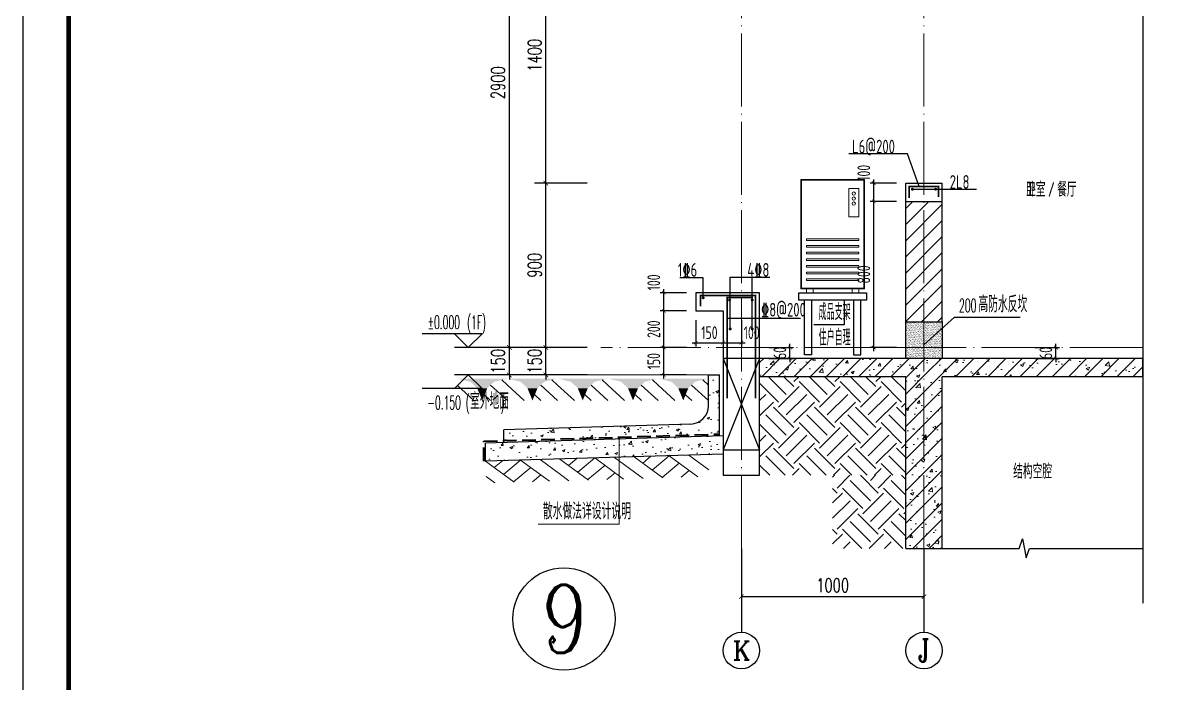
# Model space of a CAD drawing. Extents: x -668857 to 143095, y -247466 to 228182.
# Drawn here: x 81735 to 88043, y 150746 to 154360 of the extents above; entities that cross this region are included whole.
import ezdxf
from ezdxf.enums import TextEntityAlignment as Align

# ---------------------------------------------------------------- set-up
doc = ezdxf.new("R2010")
doc.units = 0
doc.header["$LTSCALE"] = 1000
doc.linetypes.add('DASH', pattern=[0.35, 0.25, -0.1])
doc.linetypes.add('DOTE', pattern=[2.42, 2, -0.2, 0.02, -0.2])
doc.layers.get('0').update_dxf_attribs({"linetype": 'CONTINUOUS'})
doc.layers.get('DEFPOINTS').update_dxf_attribs({"linetype": 'CONTINUOUS'})
for name, color, linetype in [('A-AXIS_TEXT', 7, 'CONTINUOUS'), ('AXIS', 3, 'CONTINUOUS'), ('COLUMN', 4, 'CONTINUOUS'), ('DIM', 2, 'CONTINUOUS'), ('DIM_ELEV', 3, 'CONTINUOUS'), ('DIM_IDEN', 67, 'CONTINUOUS'), ('DIM_SYMB', 3, 'CONTINUOUS'), ('PUB_DIM', 3, 'CONTINUOUS'), ('PUB_TEXT', 2, 'CONTINUOUS'), ('REIN', 6, 'CONTINUOUS'), ('S-大样-砼线', 7, 'CONTINUOUS'), ('S-引出线', 40, 'CONTINUOUS'), ('TEXT', 2, 'CONTINUOUS'), ('WALL', 5, 'CONTINUOUS'), ('yichutu', 7, 'CONTINUOUS'), ('空调外机', 8, 'CONTINUOUS'), ('立面-看线', 251, 'CONTINUOUS')]:
    doc.layers.add(name, color=color, linetype=linetype)
for name, color, linetype, lineweight in [('AXIS_TEXT', 7, 'CONTINUOUS', 20), ('DOTE', 19, 'DOTE', 9), ('PUB_HATCH', 8, 'CONTINUOUS', 9), ('图框', 9, 'CONTINUOUS', 18), ('填充', 251, 'CONTINUOUS', 5), ('平面-排水沟', 86, 'CONTINUOUS', 15), ('平面-空调室外机', 143, 'CONTINUOUS', 9), ('立面-中轮廓线', 30, 'CONTINUOUS', 35), ('粉刷', 251, 'CONTINUOUS', 9)]:
    doc.layers.add(name, color=color, linetype=linetype, lineweight=lineweight)
doc.styles.add('_TCH_AXIS', font='COMPLEX', dxfattribs={"bigfont": 'GBCBIG'})
doc.styles.add('_TCH_DIM', font='SIMPLEX.shx', dxfattribs={"width": 0.7, "bigfont": 'GBCBIG.shx'})
doc.styles.add('_TCH_DIM_T3', font='SIMPLEX', dxfattribs={"width": 0.705882, "bigfont": 'GBCBIG'})
doc.styles.add('COMPLEX', font='COMPLEX')
doc.styles.add('DIM_FONT_T3', font='SIMPLEX', dxfattribs={"width": 0.705882, "bigfont": 'GBCBIG'})
doc.styles.add('TSSD_DIMENSION', font='Tssdeng.shx', dxfattribs={"width": 0.7, "bigfont": 'tssdchn.shx'})
doc.styles.add('TSSD_REIN', font='tssdeng.shx', dxfattribs={"width": 0.7, "height": 300, "bigfont": 'tssdchn.shx'})
doc.styles.add('w', font='tssdeng.shx', dxfattribs={"width": 0.8, "bigfont": 'tssdchn.shx'})
doc.dimstyles.new('_TCH_ARCH&&25', dxfattribs={"dimtxt": 74.375, "dimasz": 25, "dimexe": 62.5, "dimexo": 75, "dimgap": 25, "dimtad": 1, "dimdec": 0, "dimzin": 0, "dimdsep": 46, "dimtxsty": '_TCH_DIM_T3', "dimblk": 'ARCHTICK', "dimcen": 0.09, "dimclrt": 7, "dimazin": 0, "dimtfac": 1, "dimtdec": 0, "dimtix": 1, "dimtmove": 2, "dimatfit": 3, "dimldrblk": 'ARCHTICK', "dimfxl": 0, "dimtolj": 1, "dimtzin": 0, "dimarcsym": 0})
doc.dimstyles.new('TSSD_20_20', dxfattribs={"dimtxt": 60, "dimasz": 20, "dimexe": 20, "dimexo": 50, "dimgap": 20, "dimtad": 1, "dimdec": 0, "dimzin": 0, "dimdsep": 46, "dimtxsty": 'TSSD_DIMENSION', "dimblk": 'ARCHTICK', "dimblk1": 'ARCHTICK', "dimblk2": 'ARCHTICK', "dimcen": 0, "dimdle": 20, "dimclrt": 7, "dimadec": 0, "dimazin": 0, "dimtfac": 1, "dimtdec": 0, "dimtix": 1, "dimtmove": 2, "dimatfit": 3, "dimfxl": 0, "dimtolj": 1, "dimtzin": 0, "dimarcsym": 0})
pattern_1 = [(50, (28072.99, 249033.25), (143.452037, -12.550427), [15, -165]), (355, (28072.99, 249033.25), (-27.750267, 150.438427), [12, -132]), (100.4514, (28084.94, 249032.2), (115.701876, 137.88791), [12.74804, -140.22842]), (46.1842, (28072.99, 249073.25), (213.44821, -33.1038), [22.5, -247.5]), (96.6356, (28090.77, 249070.5), (186.93254, 194.82357), [19.12206, -210.3426]), (351.1842, (28072.99, 249073.25), (186.93239, 194.82372), [18, -198]), (21, (28092.99, 249063.25), (119.38141, -80.52378), [15, -165]), (326, (28092.99, 249063.25), (48.663066, 145.03001), [12, -132]), (71.4514, (28102.93, 249056.54), (168.044526, 64.5061), [12.74804, -140.22842]), (37.5, (28072.986, 249033.25), (2.431971, 66.578771), [0, -130.4, 0, -134, 0, -132.5]), (7.5, (28072.986, 249033.25), (52.613907, 78.882342), [0, -76.4, 0, -127.4, 0, -50.5]), (327.5, (28028.386, 249033.25), (106.764487, -4.510974), [0, -50, 0, -156, 0, -207]), (317.5, (28008.39, 249033.25), (116.637234, 20.020996), [0, -65, 0, -103.6, 0, -147])]
pattern_2 = [(45, (-956095.346, 321026.26), (-44.194174, 44.194174), []), (50, (-956095.35, 321026.26), (179.315046, -15.688034), [18.75, -206.25]), (355, (-956095.35, 321026.26), (-34.687833, 188.048033), [15, -165]), (100.4514, (-956080.4, 321024.95), (144.627345, 172.359886), [15.935047, -175.285528]), (46.1842, (-956095.35, 321076.26), (266.81026, -41.379754), [28.125, -309.375]), (96.6356, (-956073.1, 321072.8), (233.665676, 243.52947), [23.90257, -262.92825]), (351.1842, (-956095.35, 321076.26), (233.665486, 243.52965), [22.5, -247.5]), (21, (-956070.35, 321063.76), (149.226763, -100.654723), [18.75, -206.25]), (326, (-956070.35, 321063.76), (60.828833, 181.28751), [15, -165]), (71.4514, (-956057.91, 321055.37), (210.055657, 80.632624), [15.935047, -175.285528]), (37.5, (-956095.346, 321026.26), (3.039964, 83.2234635), [0, -163, 0, -167.5, 0, -165.625]), (7.5, (-956095.35, 321026.26), (65.767384, 98.602928), [0, -95.5, 0, -159.25, 0, -63.125]), (327.5, (-956151.096, 321026.26), (133.455609, -5.638718), [0, -62.5, 0, -195, 0, -258.75]), (317.5, (-956176.1, 321026.26), (145.796542, 25.026246), [0, -81.25, 0, -129.5, 0, -183.75])]

# ---------------------------------------------------------------- blocks, each defined once
blk = doc.blocks.new('GFDDDDRG')
at = {"layer": '图框'}
blk.add_lwpolyline([(923310, -107437), (923310, -159999), (893610, -159999), (893610, -107437)], close=True, dxfattribs=at)
blk.add_lwpolyline([(923310, -107437), (923310, -159999), (893610, -159999), (893610, -107437)], close=True, dxfattribs=at)
at = {"layer": '图框', "const_width": 50}
blk.add_lwpolyline([(894110, -159499), (922810, -159499), (922810, -108687), (894110, -108687)], close=True, dxfattribs=at)
blk = doc.blocks.new('yct-1051-594-26275-14850-25-1002.0')
at = {"layer": 'yichutu', "color": 7}
blk.add_lwpolyline([(0, 0), (0, 14850), (26275, 14850), (26275, 0)], close=True, dxfattribs=at)
blk = doc.blocks.new('$LINEPAT$素土夯实')
at = {"color": 0}
for p, q in [((0, -210), (210, 0)), ((120, -300), (420, 0)), ((420, 0), (608, -188)), ((495, -300), (795, 0)), ((615, 0), (705, -90)), ((315, -105), (502, -293)), ((210, -210), (300, -300)), ((705, -300), (795, -210))]:
    blk.add_line(p, q, dxfattribs=at)
blk = doc.blocks.new('$LinePat$自然土壤')
at = {"color": 0}
for p, q in [((0, -90), (71, -19)), ((0, -300), (211, -89)), ((420, -300), (630, -90)), ((210, -300), (286, -224))]:
    blk.add_line(p, q, dxfattribs=at)
for points in [[(0, 0), (630, 0), (168, -45), (462, -45)], [(168, -45), (462, -45), (252, -132), (378, -132)], [(252, -132), (378, -132), (315, -300)]]:
    blk.add_solid(points, dxfattribs=at)
blk = doc.blocks.new('sanshui')
at = {"layer": '粉刷'}
h = blk.add_hatch(dxfattribs=at)
h.set_pattern_fill('混凝土', color=256, scale=20)
h.set_pattern_definition(pattern_1)
edge = h.paths.add_edge_path()
edge.add_line((346317.8, 427329.6), (346257.8, 427329.6))
edge.add_line((346257.8, 427329.6), (346257.8, 427160.3))
edge.add_arc((346157.8, 427160.3), 100, 271.71836, 360, ccw=False)
edge.add_line((346160.8, 427060.3), (345137.8, 427029.6))
edge.add_line((345137.8, 427029.6), (345137.8, 426969.6))
edge.add_line((345137.8, 426969.6), (346317.8, 427005))
edge.add_line((346317.8, 427005), (346317.8, 427329.6))
h = blk.add_hatch(dxfattribs=at)
h.set_pattern_fill('混凝土', color=256, scale=20)
h.set_pattern_definition(pattern_1)
h.paths.add_polyline_path([(346337.8, 426895.6), (346337.8, 426995.6), (345037.8, 426956.6), (345037.8, 426856.6)])
at = {"layer": 'COLUMN'}
for p, q in [((346257.8, 427329.6), (346317.8, 427329.6)), ((346257.8, 427160.3), (346257.8, 427329.6)), ((346317.8, 426995), (346317.8, 427329.6)), ((346160.8, 427060.3), (345137.8, 427029.6)), ((346338.1, 426995.6), (345037.8, 426956.6)), ((345137.8, 426959.6), (345137.8, 427029.6)), ((345037.8, 426856.6), (345037.8, 426956.6)), ((346338.1, 426895.6), (345037.8, 426856.6))]:
    blk.add_line(p, q, dxfattribs=at)
blk.add_arc((346157.8, 427160.3), 100, 271.71836, 0, dxfattribs=at)
at = {"layer": '立面-中轮廓线', "linetype": 'DASH', "ltscale": 0.3}
blk.add_lwpolyline([(345027.8, 426856.6), (345027.8, 426966.3), (346317.8, 427005)], dxfattribs=at)
at = {"layer": '粉刷'}
blk.add_line((344881.5, 427329.6), (346257.8, 427329.6), dxfattribs=at)
at = {"layer": '粉刷', "yscale": 0.4, "zscale": 0.4}
for name, p, xscale, rotation in [('$LinePat$自然土壤', (345156.8, 427309.6), -0.4369306507241237, 359.9999999999903), ('$LinePat$自然土壤', (345432, 427309.6), -0.4369306507241237, 359.9999999999903), ('$LinePat$自然土壤', (345707.3, 427309.6), -0.4369306507241237, 359.9999999999903), ('$LinePat$自然土壤', (345982.6, 427309.6), -0.4369306507241237, 359.9999999999903), ('$LinePat$自然土壤', (346257.8, 427309.6), -0.4369306507241237, 359.9999999999903), ('$LINEPAT$素土夯实', (345444.5, 426868.8), -0.5117605352322558, 1.718358001643932), ('$LINEPAT$素土夯实', (345851.2, 426881), -0.5117605352322558, 1.718358001643932), ('$LINEPAT$素土夯实', (346257.8, 426893.2), -0.5117605352322558, 1.718358001643932)]:
    blk.add_blockref(name, p, dxfattribs=dict(at, xscale=xscale, rotation=rotation))
blk = doc.blocks.new('kongtiao')
for p, q in [((-338.7, 49), (-338.7, -550.8)), ((11, 49), (-338.7, 49)), ((-334.1, 44.4), (-334.1, -546.2)), ((6.4, 44.4), (-334.1, 44.4)), ((6.4, -546.2), (6.4, 44.4)), ((11, -550.8), (11, 49)), ((-76.2, -0.5), (-76.2, -156.5)), ((-21.1, -0.5), (-76.2, -0.5)), ((-21.1, -156.5), (-21.1, -0.5)), ((-76.2, -156.5), (-21.1, -156.5)), ((-338.7, -550.8), (11, -550.8)), ((-334.1, -546.2), (6.4, -546.2)), ((-306.6, -550.8), (-306.6, -571.2)), ((-269.8, -571.2), (-269.8, -550.8)), ((-57.9, -571.2), (-57.9, -550.8)), ((-21.1, -550.8), (-21.1, -571.2)), ((-306.6, -571.2), (-269.8, -571.2)), ((-21.1, -571.2), (-57.9, -571.2))]:
    blk.add_line(p, q)
for points in [[(-306.6, -275.4), (-21.1, -275.4), (-21.1, -284.6), (-306.6, -284.6)], [(-306.6, -312.1), (-21.1, -312.1), (-21.1, -321.3), (-306.6, -321.3)], [(-306.6, -348.8), (-21.1, -348.8), (-21.1, -358), (-306.6, -358)], [(-306.6, -385.6), (-21.1, -385.6), (-21.1, -394.7), (-306.6, -394.7)], [(-306.6, -422.3), (-21.1, -422.3), (-21.1, -431.5), (-306.6, -431.5)], [(-306.6, -459), (-21.1, -459), (-21.1, -468.2), (-306.6, -468.2)], [(-306.6, -495.7), (-21.1, -495.7), (-21.1, -504.9), (-306.6, -504.9)]]:
    blk.add_lwpolyline(points, close=True)
for centre in [(-48.7, -28), (-48.7, -55.6), (-48.7, -83.1)]:
    blk.add_circle(centre, 9.18)
blk = doc.blocks.new('_ArchTick')
at = {"color": 0, "linetype": 'ByBlock', "const_width": 0.15}
blk.add_lwpolyline([(-0.5, -0.5), (0.5, 0.5)], dxfattribs=at)
blk = doc.blocks.new('*D2264')
at = {"layer": 'DEFPOINTS', "color": 0}
for p in [(85768.6, 152583.2), (85768.6, 152523.2), (85934.5, 152583.2)]:
    blk.add_point(p, dxfattribs=at)
at = {"layer": 'DIM', "color": 0, "lineweight": -2}
for p, q in [((85934.5, 152583.2), (85934.5, 152603.2)), ((85818.6, 152583.2), (85954.5, 152583.2)), ((85818.6, 152523.2), (85954.5, 152523.2)), ((85934.5, 152523.2), (85934.5, 152583.2)), ((85934.5, 152523.2), (85934.5, 152503.2))]:
    blk.add_line(p, q, dxfattribs=at)
at = {"layer": 'DIM', "color": 0, "lineweight": -2, "xscale": 20, "yscale": 20, "zscale": 20}
for p, rotation in [((85934.5, 152583.2), 270), ((85934.5, 152523.2), 90)]:
    blk.add_blockref('_ArchTick', p, dxfattribs=dict(at, rotation=rotation))
at = {"layer": 'DIM', "color": 7, "insert": (85879.5, 152553.2), "char_height": 70, "attachment_point": 5, "rotation": 90, "style": 'TSSD_DIMENSION'}
blk.add_mtext('\\A1;60', dxfattribs=at)
blk = doc.blocks.new('*D2461')
at = {"layer": 'DEFPOINTS', "color": 0}
for p in [(87224.9, 152583.2), (87224.9, 152523.2), (87390.8, 152583.2)]:
    blk.add_point(p, dxfattribs=at)
at = {"layer": 'DIM', "color": 0, "lineweight": -2}
for p, q in [((87390.8, 152583.2), (87390.8, 152603.2)), ((87274.9, 152583.2), (87410.8, 152583.2)), ((87274.9, 152523.2), (87410.8, 152523.2)), ((87390.8, 152523.2), (87390.8, 152583.2)), ((87390.8, 152523.2), (87390.8, 152503.2))]:
    blk.add_line(p, q, dxfattribs=at)
at = {"layer": 'DIM', "color": 0, "lineweight": -2, "xscale": 20, "yscale": 20, "zscale": 20}
for p, rotation in [((87390.8, 152583.2), 270), ((87390.8, 152523.2), 90)]:
    blk.add_blockref('_ArchTick', p, dxfattribs=dict(at, rotation=rotation))
at = {"layer": 'DIM', "color": 7, "insert": (87335.8, 152553.2), "char_height": 70, "attachment_point": 5, "rotation": 90, "style": 'TSSD_DIMENSION'}
blk.add_mtext('\\A1;60', dxfattribs=at)
blk = doc.blocks.new('*D2463')
at = {"layer": 'DEFPOINTS', "color": 0}
for p in [(85418.6, 152783.2), (85568.6, 152783.2), (85568.6, 152609.5)]:
    blk.add_point(p, dxfattribs=at)
at = {"layer": 'DIM', "color": 0, "lineweight": -2}
for p, q in [((85418.6, 152733.2), (85418.6, 152589.5)), ((85568.6, 152733.2), (85568.6, 152589.5)), ((85398.6, 152609.5), (85588.6, 152609.5))]:
    blk.add_line(p, q, dxfattribs=at)
at = {"layer": 'DIM', "color": 0, "lineweight": -2, "xscale": 20, "yscale": 20, "zscale": 20, "rotation": 180}
blk.add_blockref('_ArchTick', (85418.6, 152609.5), dxfattribs=at)
at = {"layer": 'DIM', "color": 0, "lineweight": -2, "xscale": 20, "yscale": 20, "zscale": 20}
blk.add_blockref('_ArchTick', (85568.6, 152609.5), dxfattribs=at)
at = {"layer": 'DIM', "color": 7, "insert": (85493.6, 152664.5), "char_height": 70, "attachment_point": 5, "style": 'TSSD_DIMENSION'}
blk.add_mtext('\\A1;150', dxfattribs=at)
blk = doc.blocks.new('*D2464')
at = {"layer": 'DEFPOINTS', "color": 0}
for p in [(85568.6, 152783.2), (85668.6, 152783.2), (85668.6, 152609.5)]:
    blk.add_point(p, dxfattribs=at)
at = {"layer": 'DIM', "color": 0, "lineweight": -2}
for p, q in [((85568.6, 152733.2), (85568.6, 152589.5)), ((85668.6, 152733.2), (85668.6, 152589.5)), ((85548.6, 152609.5), (85688.6, 152609.5))]:
    blk.add_line(p, q, dxfattribs=at)
at = {"layer": 'DIM', "color": 0, "lineweight": -2, "xscale": 20, "yscale": 20, "zscale": 20, "rotation": 180}
blk.add_blockref('_ArchTick', (85568.6, 152609.5), dxfattribs=at)
at = {"layer": 'DIM', "color": 0, "lineweight": -2, "xscale": 20, "yscale": 20, "zscale": 20}
blk.add_blockref('_ArchTick', (85668.6, 152609.5), dxfattribs=at)
at = {"layer": 'DIM', "color": 7, "insert": (85725, 152664.5), "char_height": 70, "attachment_point": 5, "style": 'TSSD_DIMENSION'}
blk.add_mtext('\\A1;100', dxfattribs=at)
blk = doc.blocks.new('*D2465')
at = {"layer": 'DEFPOINTS', "color": 0}
for p in [(85244, 152883.2), (85418.6, 152883.2), (85418.6, 152783.2)]:
    blk.add_point(p, dxfattribs=at)
at = {"layer": 'DIM', "color": 0, "lineweight": -2}
for p, q in [((85244, 152763.2), (85244, 152903.2)), ((85368.6, 152883.2), (85224, 152883.2)), ((85368.6, 152783.2), (85224, 152783.2))]:
    blk.add_line(p, q, dxfattribs=at)
at = {"layer": 'DIM', "color": 0, "lineweight": -2, "xscale": 20, "yscale": 20, "zscale": 20}
for p, rotation in [((85244, 152883.2), 90), ((85244, 152783.2), 270)]:
    blk.add_blockref('_ArchTick', p, dxfattribs=dict(at, rotation=rotation))
at = {"layer": 'DIM', "color": 7, "insert": (85189, 152939.7), "char_height": 70, "attachment_point": 5, "rotation": 90, "style": 'TSSD_DIMENSION'}
blk.add_mtext('\\A1;100', dxfattribs=at)
blk = doc.blocks.new('*D2466')
at = {"layer": 'DEFPOINTS', "color": 0}
for p in [(85244, 152783.2), (85418.6, 152783.2), (85418.6, 152583.2)]:
    blk.add_point(p, dxfattribs=at)
at = {"layer": 'DIM', "color": 0, "lineweight": -2}
for p, q in [((85368.6, 152783.2), (85224, 152783.2)), ((85244, 152563.2), (85244, 152803.2)), ((85368.6, 152583.2), (85224, 152583.2))]:
    blk.add_line(p, q, dxfattribs=at)
at = {"layer": 'DIM', "color": 0, "lineweight": -2, "xscale": 20, "yscale": 20, "zscale": 20}
for p, rotation in [((85244, 152783.2), 90), ((85244, 152583.2), 270)]:
    blk.add_blockref('_ArchTick', p, dxfattribs=dict(at, rotation=rotation))
at = {"layer": 'DIM', "color": 7, "insert": (85189, 152683.2), "char_height": 70, "attachment_point": 5, "rotation": 90, "style": 'TSSD_DIMENSION'}
blk.add_mtext('\\A1;200', dxfattribs=at)
blk = doc.blocks.new('*D2467')
at = {"layer": 'DEFPOINTS', "color": 0}
for p in [(85244, 152583.2), (85418.6, 152583.2), (85418.6, 152433.2)]:
    blk.add_point(p, dxfattribs=at)
at = {"layer": 'DIM', "color": 0, "lineweight": -2}
for p, q in [((85244, 152413.2), (85244, 152603.2)), ((85368.6, 152583.2), (85224, 152583.2)), ((85368.6, 152433.2), (85224, 152433.2))]:
    blk.add_line(p, q, dxfattribs=at)
at = {"layer": 'DIM', "color": 0, "lineweight": -2, "xscale": 20, "yscale": 20, "zscale": 20}
for p, rotation in [((85244, 152583.2), 90), ((85244, 152433.2), 270)]:
    blk.add_blockref('_ArchTick', p, dxfattribs=dict(at, rotation=rotation))
at = {"layer": 'DIM', "color": 7, "insert": (85189, 152508.2), "char_height": 70, "attachment_point": 5, "rotation": 90, "style": 'TSSD_DIMENSION'}
blk.add_mtext('\\A1;150', dxfattribs=at)
blk = doc.blocks.new('*D2478')
at = {"layer": 'AXIS', "color": 0, "lineweight": -2}
for p, q in [((85668.5, 151408.2), (85668.5, 151156.7)), ((86668.5, 151408.2), (86668.5, 151156.7)), ((85668.5, 151219.2), (86668.5, 151219.2))]:
    blk.add_line(p, q, dxfattribs=at)
at = {"layer": 'DEFPOINTS', "color": 0}
for p in [(85668.5, 151483.2), (86668.5, 151483.2), (86668.5, 151219.2)]:
    blk.add_point(p, dxfattribs=at)
at = {"layer": 'AXIS', "color": 0, "lineweight": -2, "xscale": 25, "yscale": 25, "zscale": 25, "rotation": 180}
blk.add_blockref('_ArchTick', (85668.5, 151219.2), dxfattribs=at)
at = {"layer": 'AXIS', "color": 0, "lineweight": -2, "xscale": 25, "yscale": 25, "zscale": 25}
blk.add_blockref('_ArchTick', (86668.5, 151219.2), dxfattribs=at)
at = {"layer": 'AXIS', "color": 7, "insert": (86168.5, 151281.4), "char_height": 74.38, "attachment_point": 5, "style": '_TCH_DIM_T3'}
blk.add_mtext('\\A1;1000', dxfattribs=at)
blk = doc.blocks.new('*D2491')
at = {"layer": 'DEFPOINTS', "color": 0}
for p in [(84598.4, 152583.2), (84898.4, 152583.2), (84898.4, 152432.8)]:
    blk.add_point(p, dxfattribs=at)
at = {"layer": 'PUB_DIM', "color": 0, "lineweight": -2}
for p, q in [((84598.4, 152583.2), (84598.4, 152608.2)), ((84823.4, 152583.2), (84535.9, 152583.2)), ((84598.4, 152432.8), (84598.4, 152583.2)), ((84823.4, 152432.8), (84535.9, 152432.8)), ((84598.4, 152432.8), (84598.4, 152407.8))]:
    blk.add_line(p, q, dxfattribs=at)
at = {"layer": 'PUB_DIM', "color": 0, "lineweight": -2, "xscale": 25, "yscale": 25, "zscale": 25}
for p, rotation in [((84598.4, 152583.2), 270), ((84598.4, 152432.8), 90)]:
    blk.add_blockref('_ArchTick', p, dxfattribs=dict(at, rotation=rotation))
at = {"layer": 'PUB_DIM', "color": 7, "insert": (84536.2, 152508), "char_height": 74.38, "attachment_point": 5, "rotation": 90, "style": '_TCH_DIM_T3'}
blk.add_mtext('\\A1;150', dxfattribs=at)
blk = doc.blocks.new('*D2492')
at = {"layer": 'DEFPOINTS', "color": 0}
for p in [(84598.4, 153483.2), (84898.4, 153483.2), (84898.4, 152583.2)]:
    blk.add_point(p, dxfattribs=at)
at = {"layer": 'PUB_DIM', "color": 0, "lineweight": -2}
for p, q in [((84823.4, 153483.2), (84535.9, 153483.2)), ((84598.4, 152583.2), (84598.4, 153483.2)), ((84823.4, 152583.2), (84535.9, 152583.2))]:
    blk.add_line(p, q, dxfattribs=at)
at = {"layer": 'PUB_DIM', "color": 0, "lineweight": -2, "xscale": 25, "yscale": 25, "zscale": 25}
for p, rotation in [((84598.4, 153483.2), 90), ((84598.4, 152583.2), 270)]:
    blk.add_blockref('_ArchTick', p, dxfattribs=dict(at, rotation=rotation))
at = {"layer": 'PUB_DIM', "color": 7, "insert": (84536.2, 153033.2), "char_height": 74.38, "attachment_point": 5, "rotation": 90, "style": '_TCH_DIM_T3'}
blk.add_mtext('\\A1;900', dxfattribs=at)
blk = doc.blocks.new('*D2493')
at = {"layer": 'DEFPOINTS', "color": 0}
for p in [(84598.4, 154883.2), (84898.4, 154883.2), (84898.4, 153483.2)]:
    blk.add_point(p, dxfattribs=at)
at = {"layer": 'PUB_DIM', "color": 0, "lineweight": -2}
for p, q in [((84823.4, 154883.2), (84535.9, 154883.2)), ((84598.4, 153483.2), (84598.4, 154883.2)), ((84823.4, 153483.2), (84535.9, 153483.2))]:
    blk.add_line(p, q, dxfattribs=at)
at = {"layer": 'PUB_DIM', "color": 0, "lineweight": -2, "xscale": 25, "yscale": 25, "zscale": 25}
for p, rotation in [((84598.4, 154883.2), 90), ((84598.4, 153483.2), 270)]:
    blk.add_blockref('_ArchTick', p, dxfattribs=dict(at, rotation=rotation))
at = {"layer": 'PUB_DIM', "color": 7, "insert": (84536.2, 154183.2), "char_height": 74.38, "attachment_point": 5, "rotation": 90, "style": '_TCH_DIM_T3'}
blk.add_mtext('\\A1;1400', dxfattribs=at)
blk = doc.blocks.new('*D2508')
at = {"layer": 'DEFPOINTS', "color": 0}
for p in [(84398.4, 152583.2), (84898.4, 152583.2), (84898.4, 152432.8)]:
    blk.add_point(p, dxfattribs=at)
at = {"layer": 'PUB_DIM', "color": 0, "lineweight": -2}
for p, q in [((84398.4, 152583.2), (84398.4, 152608.2)), ((84823.4, 152583.2), (84335.9, 152583.2)), ((84398.4, 152432.8), (84398.4, 152583.2)), ((84823.4, 152432.8), (84335.9, 152432.8)), ((84398.4, 152432.8), (84398.4, 152407.8))]:
    blk.add_line(p, q, dxfattribs=at)
at = {"layer": 'PUB_DIM', "color": 0, "lineweight": -2, "xscale": 25, "yscale": 25, "zscale": 25}
for p, rotation in [((84398.4, 152583.2), 270), ((84398.4, 152432.8), 90)]:
    blk.add_blockref('_ArchTick', p, dxfattribs=dict(at, rotation=rotation))
at = {"layer": 'PUB_DIM', "color": 7, "insert": (84336.2, 152508), "char_height": 74.38, "attachment_point": 5, "rotation": 90, "style": '_TCH_DIM_T3'}
blk.add_mtext('\\A1;150', dxfattribs=at)
blk = doc.blocks.new('*D2509')
at = {"layer": 'DEFPOINTS', "color": 0}
for p in [(84398.4, 155483.2), (84898.4, 155483.2), (84898.4, 152583.2)]:
    blk.add_point(p, dxfattribs=at)
at = {"layer": 'PUB_DIM', "color": 0, "lineweight": -2}
for p, q in [((84823.4, 155483.2), (84335.9, 155483.2)), ((84398.4, 152583.2), (84398.4, 155483.2)), ((84823.4, 152583.2), (84335.9, 152583.2))]:
    blk.add_line(p, q, dxfattribs=at)
at = {"layer": 'PUB_DIM', "color": 0, "lineweight": -2, "xscale": 25, "yscale": 25, "zscale": 25}
for p, rotation in [((84398.4, 155483.2), 90), ((84398.4, 152583.2), 270)]:
    blk.add_blockref('_ArchTick', p, dxfattribs=dict(at, rotation=rotation))
at = {"layer": 'PUB_DIM', "color": 7, "insert": (84336.2, 154033.2), "char_height": 74.38, "attachment_point": 5, "rotation": 90, "style": '_TCH_DIM_T3'}
blk.add_mtext('\\A1;2900', dxfattribs=at)
blk = doc.blocks.new('_AXISO')
blk.add_circle((0, 0), 0.5)
at = {"layer": 'A-AXIS_TEXT', "style": 'COMPLEX', "width": 1.041667}
blk.add_attdef('A', text='', height=0.56, dxfattribs=at).set_placement((-0.25, -0.28), (0.25, -0.28), align=Align.FIT)
blk = doc.blocks.new('20210809.02282059')
at = {"layer": 'REIN', "const_width": 9}
blk.add_lwpolyline([(87484.2, 66580.9), (87484.2, 66644.7), (87644.1, 66644.7), (87644.1, 66586.8)], dxfattribs=at)
at = {"layer": 'REIN', "const_width": 8}
for points in [[(87497.7, 66629.7, 1), (87505.7, 66629.7, 1)], [(87625.1, 66629.7, 1), (87633.1, 66629.7, 1)]]:
    blk.add_lwpolyline(points, format="xyb", close=True, dxfattribs=at)
at = {"layer": 'S-引出线'}
for p, q in [((87474.6, 66823.8), (87154.5, 66823.8)), ((87538.8, 66644.7), (87474.6, 66823.8)), ((87501.7, 66629.7), (87853.3, 66629.7))]:
    blk.add_line(p, q, dxfattribs=at)
at = {"layer": 'TEXT', "style": 'w', "width": 0.7}
for s, p in [('L6@200', (87171.5, 66825.9)), ('2L8', (87706.2, 66632.1))]:
    blk.add_text(s, height=75, rotation=0, dxfattribs=at).set_placement(p)
blk = doc.blocks.new('20210809.03324977')
at = {"layer": 'REIN', "const_width": 9}
for points in [[(87270.7, 67392.1), (87270.7, 67450.3), (87571.9, 67450.3), (87571.9, 66887.1)], [(87558.2, 67440), (87416.6, 67440), (87416.6, 66887.1)]]:
    blk.add_lwpolyline(points, dxfattribs=at)
at = {"layer": 'REIN', "const_width": 8}
for points in [[(87281.2, 67438, 1), (87289.2, 67438, 1)], [(87425.9, 67426.1, 1), (87433.9, 67426.1, 1)], [(87549.7, 67426.1, 1), (87557.7, 67426.1, 1)], [(87429.2, 67267.8, 1), (87437.2, 67267.8, 1)], [(87549.7, 67267.8, 1), (87557.7, 67267.8, 1)]]:
    blk.add_lwpolyline(points, format="xyb", close=True, dxfattribs=at)
at = {"layer": 'S-大样-砼线'}
for p, q in [((87394.3, 67105.9), (87594.3, 66605.9)), ((87594.3, 67105.9), (87394.3, 66605.9))]:
    blk.add_line(p, q, dxfattribs=at)
blk.add_lwpolyline([(87594.3, 67105.9), (87394.3, 67105.9), (87394.3, 66605.9), (87594.3, 66605.9)], close=True, dxfattribs=at)
at = {"layer": 'S-引出线'}
for p, q in [((87285.2, 67547.7), (87157.3, 67547.7)), ((87285.2, 67438), (87285.2, 67547.7)), ((87433.2, 67267.8), (87433.2, 67550.6)), ((87433.2, 67550.6), (87651, 67550.6)), ((87553.7, 67267.8), (87553.7, 67550.6)), ((87416.6, 67326.2), (87817.3, 67326.2))]:
    blk.add_line(p, q, dxfattribs=at)
at = {"layer": 'TEXT', "style": 'TSSD_REIN', "width": 0.7}
for s, p in [('1%%1326', (87146.4, 67553.4)), ('4%%1328', (87527.1, 67553.4)), ('%%1328@200', (87602.1, 67335.3))]:
    blk.add_text(s, height=75, rotation=0, dxfattribs=at).set_placement(p)
blk = doc.blocks.new('*D3127')
at = {"layer": 'DEFPOINTS', "color": 0}
for p in [(86394, 153483.2), (86568.6, 153483.2), (86568.6, 153383.2)]:
    blk.add_point(p, dxfattribs=at)
at = {"layer": 'DIM', "color": 0, "lineweight": -2}
for p, q in [((86518.6, 153483.2), (86374, 153483.2)), ((86394, 153363.2), (86394, 153503.2)), ((86518.6, 153383.2), (86374, 153383.2))]:
    blk.add_line(p, q, dxfattribs=at)
at = {"layer": 'DIM', "color": 0, "lineweight": -2, "xscale": 20, "yscale": 20, "zscale": 20}
for p, rotation in [((86394, 153483.2), 90), ((86394, 153383.2), 270)]:
    blk.add_blockref('_ArchTick', p, dxfattribs=dict(at, rotation=rotation))
at = {"layer": 'DIM', "color": 7, "insert": (86339, 153539.7), "char_height": 70, "attachment_point": 5, "rotation": 90, "style": 'TSSD_DIMENSION'}
blk.add_mtext('\\A1;100', dxfattribs=at)
blk = doc.blocks.new('*D3146')
at = {"layer": 'DEFPOINTS', "color": 0}
for p in [(86394, 153383.2), (86568.6, 153383.2), (86568.6, 152583.2)]:
    blk.add_point(p, dxfattribs=at)
at = {"layer": 'DIM', "color": 0, "lineweight": -2}
for p, q in [((86518.6, 153383.2), (86374, 153383.2)), ((86394, 152563.2), (86394, 153403.2)), ((86518.6, 152583.2), (86374, 152583.2))]:
    blk.add_line(p, q, dxfattribs=at)
at = {"layer": 'DIM', "color": 0, "lineweight": -2, "xscale": 20, "yscale": 20, "zscale": 20}
for p, rotation in [((86394, 153383.2), 90), ((86394, 152583.2), 270)]:
    blk.add_blockref('_ArchTick', p, dxfattribs=dict(at, rotation=rotation))
at = {"layer": 'DIM', "color": 7, "insert": (86339, 152983.2), "char_height": 70, "attachment_point": 5, "rotation": 90, "style": 'TSSD_DIMENSION'}
blk.add_mtext('\\A1;800', dxfattribs=at)

msp = doc.modelspace()

# ---------------------------------------------------------------- hatches: boundary and pattern name
at = {"layer": 'PUB_HATCH'}
h = msp.add_hatch(dxfattribs=at)
h.set_pattern_fill('普通砖', color=256, scale=25, style=0)
h.set_pattern_definition([(45, (-956095.346, 321071.136), (-44.1941915, 44.1941915), [])])
h.paths.add_polyline_path([(86768.58, 152723.23), (86768.58, 153383.23), (86568.58, 153383.23), (86568.58, 152723.23)])
h = msp.add_hatch(dxfattribs=at)
h.set_pattern_fill('钢筋混凝土', color=256, scale=25, style=0)
h.set_pattern_definition(pattern_2)
h.paths.add_polyline_path([(85768.58, 152523.22), (85768.58, 152423.22), (86568.57, 152423.22), (86668.57, 152456.56), (86668.58, 152523.22)])
h = msp.add_hatch(dxfattribs=at)
h.set_pattern_fill('钢筋混凝土', color=256, scale=25, style=0)
h.set_pattern_definition(pattern_2)
h.paths.add_polyline_path([(87867.1, 152523.23), (86668.58, 152523.22), (86668.57, 152456.56), (86768.57, 152423.22), (87867.1, 152423.23)])
h = msp.add_hatch(dxfattribs=at)
h.set_pattern_fill('钢筋混凝土', color=256, scale=25, style=0)
h.set_pattern_definition(pattern_2)
h.paths.add_polyline_path([(86768.55, 151483.22), (86768.57, 152423.22), (86668.57, 152456.56), (86568.57, 152423.22), (86568.55, 151483.23)])
at = {"layer": '填充'}
h = msp.add_hatch(dxfattribs=at)
h.set_pattern_fill('EARTH', color=250, scale=50, angle=45, style=0)
h.set_pattern_definition([(45, (-779740.5, 278569.3), (0, 224.506403), [158.75, -158.75]), (45, (-779782.6, 278611.4), (0, 224.506403), [158.75, -158.75]), (45, (-779824.69, 278653.5), (0, 224.506403), [158.75, -158.75]), (135, (-779824.69, 278681.56), (-224.506403, 0), [158.75, -158.75]), (135, (-779782.6, 278723.66), (-224.506403, 0), [158.75, -158.75]), (135, (-779740.5, 278765.75), (-224.506403, 0), [158.75, -158.75])])
h.paths.add_polyline_path([(85768.58, 151883.24), (86568.56, 151883.23), (86568.57, 152423.22), (85768.58, 152423.22)])
h = msp.add_hatch(dxfattribs=at)
h.set_pattern_fill('EARTH', color=250, scale=50, angle=45, style=0)
h.set_pattern_definition([(45, (-1028929.7, -303710.15), (0, 224.506403), [158.75, -158.75]), (45, (-1028971.79, -303668.05), (0, 224.506403), [158.75, -158.75]), (45, (-1029013.89, -303625.96), (0, 224.506403), [158.75, -158.75]), (135, (-1029013.89, -303597.9), (-224.506403, 0), [158.75, -158.75]), (135, (-1028971.79, -303555.8), (-224.506403, 0), [158.75, -158.75]), (135, (-1028929.7, -303513.7), (-224.506403, 0), [158.75, -158.75])])
h.paths.add_polyline_path([(86568.58, 151883.22), (86168.58, 151883.22), (86168.58, 151483.22), (86568.58, 151483.22)])
at = {"layer": '立面-看线'}
h = msp.add_hatch(dxfattribs=at)
h.set_pattern_fill('碎沙', color=256, scale=4)
h.set_pattern_definition([(37.5, (-714484.663, -232838.7264), (-0.32000626, 9.78826475), [0, -7.7216, 0, -8.636, 0, -8.255]), (7.5, (-714484.663, -232838.726), (8.99046566, 14.33650201), [0, -4.1656, 0, -6.9596, 0, -2.667]), (327.5, (-714490.912, -232838.7264), (15.819847405, 0.02874369), [0, -2.54, 0, -9.144, 0, -11.938]), (317.5, (-714490.912, -232838.726), (15.27112905, 4.45858647), [0, -1.27, 0, -5.9944, 0, -6.858])])
h.paths.add_polyline_path([(86568.58, 152523.23), (86768.58, 152523.23), (86768.58, 152723.23), (86568.58, 152723.23)])

# ---------------------------------------------------------------- linework, layer by layer
at = {"layer": 'AXIS'}
for p, q in [((85668.55, 151483.22), (85668.55, 151023.83)), ((86668.55, 151483.22), (86668.55, 151023.83))]:
    msp.add_line(p, q, dxfattribs=at)
at = {"layer": 'AXIS', "color": 6}
msp.add_circle((84696.75, 151096.65), 280, dxfattribs=at)
at = {"layer": 'DIM'}
for p, q in [((86231.23, 152843.22), (86231.23, 152707.09)), ((86231.23, 152707.09), (86064.7, 152707.09))]:
    msp.add_line(p, q, dxfattribs=at)
at = {"layer": 'DIM_ELEV'}
for p, q in [((84248.38, 152658.23), (83920.38, 152658.23)), ((84173.38, 152583.23), (84098.38, 152658.23)), ((84173.38, 152583.23), (84248.38, 152658.23)), ((84598.38, 152583.23), (84098.38, 152583.23)), ((84173.38, 152432.76), (84098.38, 152357.76)), ((84598.38, 152432.76), (84098.38, 152432.76)), ((84173.38, 152432.76), (84248.38, 152357.76)), ((84248.38, 152357.76), (83920.38, 152357.76))]:
    msp.add_line(p, q, dxfattribs=at)
at = {"layer": 'DIM_IDEN'}
for p, q in [((86668.58, 152598.23), (86835.39, 152749.74)), ((86835.39, 152749.74), (87195.56, 152749.74))]:
    msp.add_line(p, q, dxfattribs=at)
at = {"layer": 'DIM_SYMB'}
for points in [[(87867.1, 168563.23), (87867.1, 159901.35), (87919.6, 159882.24), (87814.6, 159863.73), (87867.1, 159845.1), (87867.1, 151183.22)], [(86568.58, 151483.22), (87189.71, 151483.22), (87208.82, 151535.72), (87227.34, 151430.72), (87245.96, 151483.22), (87867.1, 151483.22)]]:
    msp.add_lwpolyline(points, dxfattribs=at)
at = {"layer": 'DOTE', "color": 1, "linetype": 'DOTE', "ltscale": 0.2}
for p, q in [((85668.58, 151483.22), (85668.58, 169163.23)), ((86668.58, 151483.22), (86668.58, 169163.23)), ((87867.1, 152583.23), (84898.38, 152583.23))]:
    msp.add_line(p, q, dxfattribs=at)
at = {"layer": 'PUB_HATCH', "color": 215}
msp.add_line((85768.58, 152153.23), (85768.58, 152183.23), dxfattribs=at)
at = {"layer": 'WALL'}
for p, q in [((86568.58, 153383.23), (86568.58, 153483.23)), ((86568.58, 153483.23), (86768.58, 153483.23)), ((86768.58, 153383.23), (86768.58, 153483.23)), ((86568.58, 153383.23), (86768.58, 153383.23)), ((86568.58, 152723.23), (86568.58, 153383.23)), ((86768.58, 152723.23), (86768.58, 153383.23)), ((85768.58, 152883.23), (85418.58, 152883.23)), ((85418.58, 152883.23), (85418.58, 152783.23)), ((85768.58, 152523.22), (85768.58, 152883.23)), ((85418.58, 152783.23), (85568.58, 152783.23)), ((85568.58, 152783.23), (85568.58, 152283.23)), ((86568.58, 152723.23), (86768.58, 152723.23)), ((86668.58, 152523.22), (85768.58, 152523.22)), ((87867.1, 152523.23), (86668.58, 152523.22)), ((87867.1, 152423.23), (87867.1, 152523.23)), ((85768.58, 151883.22), (85768.58, 152423.22)), ((86568.57, 152423.22), (85768.58, 152423.22)), ((86568.55, 151483.23), (86568.57, 152423.22)), ((86768.55, 151483.22), (86768.57, 152423.22)), ((87867.1, 152423.23), (86768.57, 152423.22)), ((85568.58, 152283.23), (85568.58, 151883.22)), ((85568.58, 151883.22), (85768.58, 151883.22)), ((86568.55, 151483.23), (86768.55, 151483.22))]:
    msp.add_line(p, q, dxfattribs=at)
msp.add_lwpolyline([(86568.58, 152723.23), (86768.58, 152723.23), (86768.58, 152523.23), (86568.58, 152523.23)], close=True, dxfattribs=at)
at = {"layer": '平面-排水沟'}
for p, q in [((84999.56, 152083.63), (84999.56, 151615.79)), ((84999.56, 151615.79), (84555.43, 151615.79))]:
    msp.add_line(p, q, dxfattribs=at)
at = {"layer": '平面-排水沟', "const_width": 6.67}
msp.add_lwpolyline([(84999.56, 152086.97, 1), (84999.56, 152080.3, 1)], format="xyb", close=True, dxfattribs=at)
at = {"layer": '空调外机', "linetype": 'Continuous'}
msp.add_lwpolyline([(86353.58, 152843.22), (85983.58, 152843.22), (85983.58, 152883.22), (86353.58, 152883.22)], close=True, dxfattribs=at)
for points in [[(86053.58, 152843.22), (86053.58, 152543.23), (86013.58, 152543.23), (86013.58, 152843.22)], [(86283.58, 152843.22), (86283.58, 152543.23), (86323.58, 152543.23), (86323.58, 152843.22)]]:
    msp.add_lwpolyline(points, dxfattribs=at)

# ---------------------------------------------------------------- block references
at = {"xscale": 0.5, "yscale": 0.5, "zscale": 0.5}
msp.add_blockref('GFDDDDRG', (-365069.74, 227309.73), dxfattribs=at)
msp.add_blockref('sanshui', (-260769.55, -274896.41))
at = {"layer": 'AXIS'}
ref = msp.add_blockref('_AXISO', (85668.55, 150923.83), dxfattribs=dict(at, xscale=200, yscale=200, zscale=200))
ref.add_attrib('A', 'K', dxfattribs={"layer": 'AXIS_TEXT', "height": 103.82, "style": '_TCH_AXIS'}).set_placement((85621.58, 150871.92), (85715.51, 150871.92), align=Align.FIT)
ref = msp.add_blockref('_AXISO', (86668.55, 150923.83), dxfattribs=dict(at, xscale=200, yscale=200, zscale=200))
ref.add_attrib('A', 'J', dxfattribs={"layer": 'AXIS_TEXT', "height": 124.02, "style": '_TCH_AXIS'}).set_placement((86636.07, 150861.82), (86701.03, 150861.82), align=Align.FIT)
at = {"layer": 'REIN'}
msp.add_blockref('20210809.02282059', (-896.61, 86820.12), dxfattribs=at)
at = {"layer": 'S-大样-砼线'}
msp.add_blockref('20210809.03324977', (-1825.68, 85417.29), dxfattribs=at)
at = {"layer": 'yichutu', "rotation": 270}
msp.add_blockref('yct-1051-594-26275-14850-25-1002.0', (81735.15, 173591.25), dxfattribs=at)
at = {"layer": '平面-空调室外机'}
msp.add_blockref('kongtiao', (86332.42, 153454.38), dxfattribs=at)

# ---------------------------------------------------------------- texts
at = {"layer": 'AXIS_TEXT', "color": 6, "style": '_TCH_AXIS'}
msp.add_text('9', height=372.76, dxfattribs=at).set_placement((84572.5, 150910.27), (84821, 150910.27), align=Align.FIT)
at = {"layer": 'PUB_TEXT'}
for s, height, style, width, p in [('卫', 80, 'TSSD_REIN', 0.7, (87227.79, 153408.85)), ('卧室', 80, 'TSSD_REIN', 0.7, (87227.79, 153408.85)), ('/', 80, 'TSSD_REIN', 0.7, (87346.94, 153408.85)), ('餐厅', 80, 'TSSD_REIN', 0.7, (87397.99, 153408.85)), ('200', 74.375, 'DIM_FONT_T3', 0.49827, (86860.4, 152775.99)), ('高防水反坎', 89.362, 'DIM_FONT_T3', 0.705882, (86966.28, 152775.99)), ('成品支架', 89.362, '_TCH_DIM_T3', 0.494118, (86090.95, 152733.34)), ('%%P0.000', 74.375, '_TCH_DIM', 0.494118, (83951.38, 152684.48)), ('(1F)', 74.375, '_TCH_DIM', 0.494118, (84166.76, 152683.25)), ('住户自理', 89.362, '_TCH_DIM_T3', 0.494118, (86090.95, 152593.34)), ('(', 74.38, '_TCH_DIM', 0.494118, (84158.71, 152245.23)), ('室外地面', 89.362, '_TCH_DIM', 0.7, (84183.21, 152245.23)), (')', 74.38, '_TCH_DIM', 0.494118, (84350.02, 152245.23)), ('-0.150', 74.375, '_TCH_DIM', 0.494118, (83949.98, 152244.01)), ('结构空腔', 80, 'TSSD_REIN', 0.7, (87157, 151864.64)), ('散水做法详设计说明', 89.362, 'DIM_FONT_T3', 0.705882, (84581.68, 151642.04))]:
    msp.add_text(s, height=height, dxfattribs=dict(at, style=style, width=width)).set_placement(p)

# ---------------------------------------------------------------- dimensions: what is measured, and where the dimension line sits
at = {"layer": 'AXIS'}
dim = msp.add_aligned_dim(p1=(85668.55, 151483.22), p2=(86668.55, 151483.22), distance=-264.03, dimstyle='_TCH_ARCH&&25', dxfattribs=at)
dim.commit()
dim.dimension.update_dxf_attribs({"geometry": '*D2478', "text_midpoint": (86168.55, 151281.38)})
at = {"layer": 'DIM'}
for base, p1, p2, angle, picture, middle in [((86393.97, 153483.23), (86568.58, 153383.23), (86568.58, 153483.23), 90, '*D3127', (86338.97, 153539.67)), ((85243.97, 152883.23), (85418.58, 152783.23), (85418.58, 152883.23), 90, '*D2465', (85188.97, 152939.67)), ((85668.58, 152609.52), (85568.58, 152783.23), (85668.58, 152783.23), 360, '*D2464', (85725.03, 152664.52))]:
    dim = msp.add_linear_dim(base=base, p1=p1, p2=p2, angle=angle, dimstyle='TSSD_20_20', override={"dimtxt": 70}, dxfattribs=at)
    dim.commit()
    dim.dimension.update_dxf_attribs({"geometry": picture, "text_midpoint": middle, "dimtype": 161})
for p1, p2, distance, picture, middle in [((86568.58, 152583.23), (86568.58, 153383.23), 174.61, '*D3146', (86338.97, 152983.23)), ((85418.58, 152583.23), (85418.58, 152783.23), 174.61, '*D2466', (85188.97, 152683.23)), ((85418.58, 152783.23), (85568.58, 152783.23), -173.71, '*D2463', (85493.58, 152664.52)), ((85418.58, 152433.23), (85418.58, 152583.23), 174.61, '*D2467', (85188.97, 152508.23)), ((85768.58, 152523.22), (85768.58, 152583.22), -165.96, '*D2264', (85879.54, 152553.22)), ((87224.88, 152523.22), (87224.88, 152583.23), -165.96, '*D2461', (87335.84, 152553.22))]:
    dim = msp.add_aligned_dim(p1=p1, p2=p2, distance=distance, dimstyle='TSSD_20_20', override={"dimtxt": 70}, dxfattribs=at)
    dim.commit()
    dim.dimension.update_dxf_attribs({"geometry": picture, "text_midpoint": middle})
at = {"layer": 'PUB_DIM'}
for p1, p2, distance, picture, middle in [((84898.38, 152583.23), (84898.38, 155483.23), 500, '*D2509', (84336.19, 154033.23)), ((84898.38, 153483.23), (84898.38, 154883.23), 300, '*D2493', (84536.19, 154183.23)), ((84898.38, 152583.23), (84898.38, 153483.23), 300, '*D2492', (84536.19, 153033.23)), ((84898.38, 152432.76), (84898.38, 152583.23), 500, '*D2508', (84336.19, 152507.99)), ((84898.38, 152432.76), (84898.38, 152583.23), 300, '*D2491', (84536.19, 152507.99))]:
    dim = msp.add_aligned_dim(p1=p1, p2=p2, distance=distance, dimstyle='_TCH_ARCH&&25', dxfattribs=at)
    dim.commit()
    dim.dimension.update_dxf_attribs({"geometry": picture, "text_midpoint": middle})

doc.saveas('drawing.dxf')
